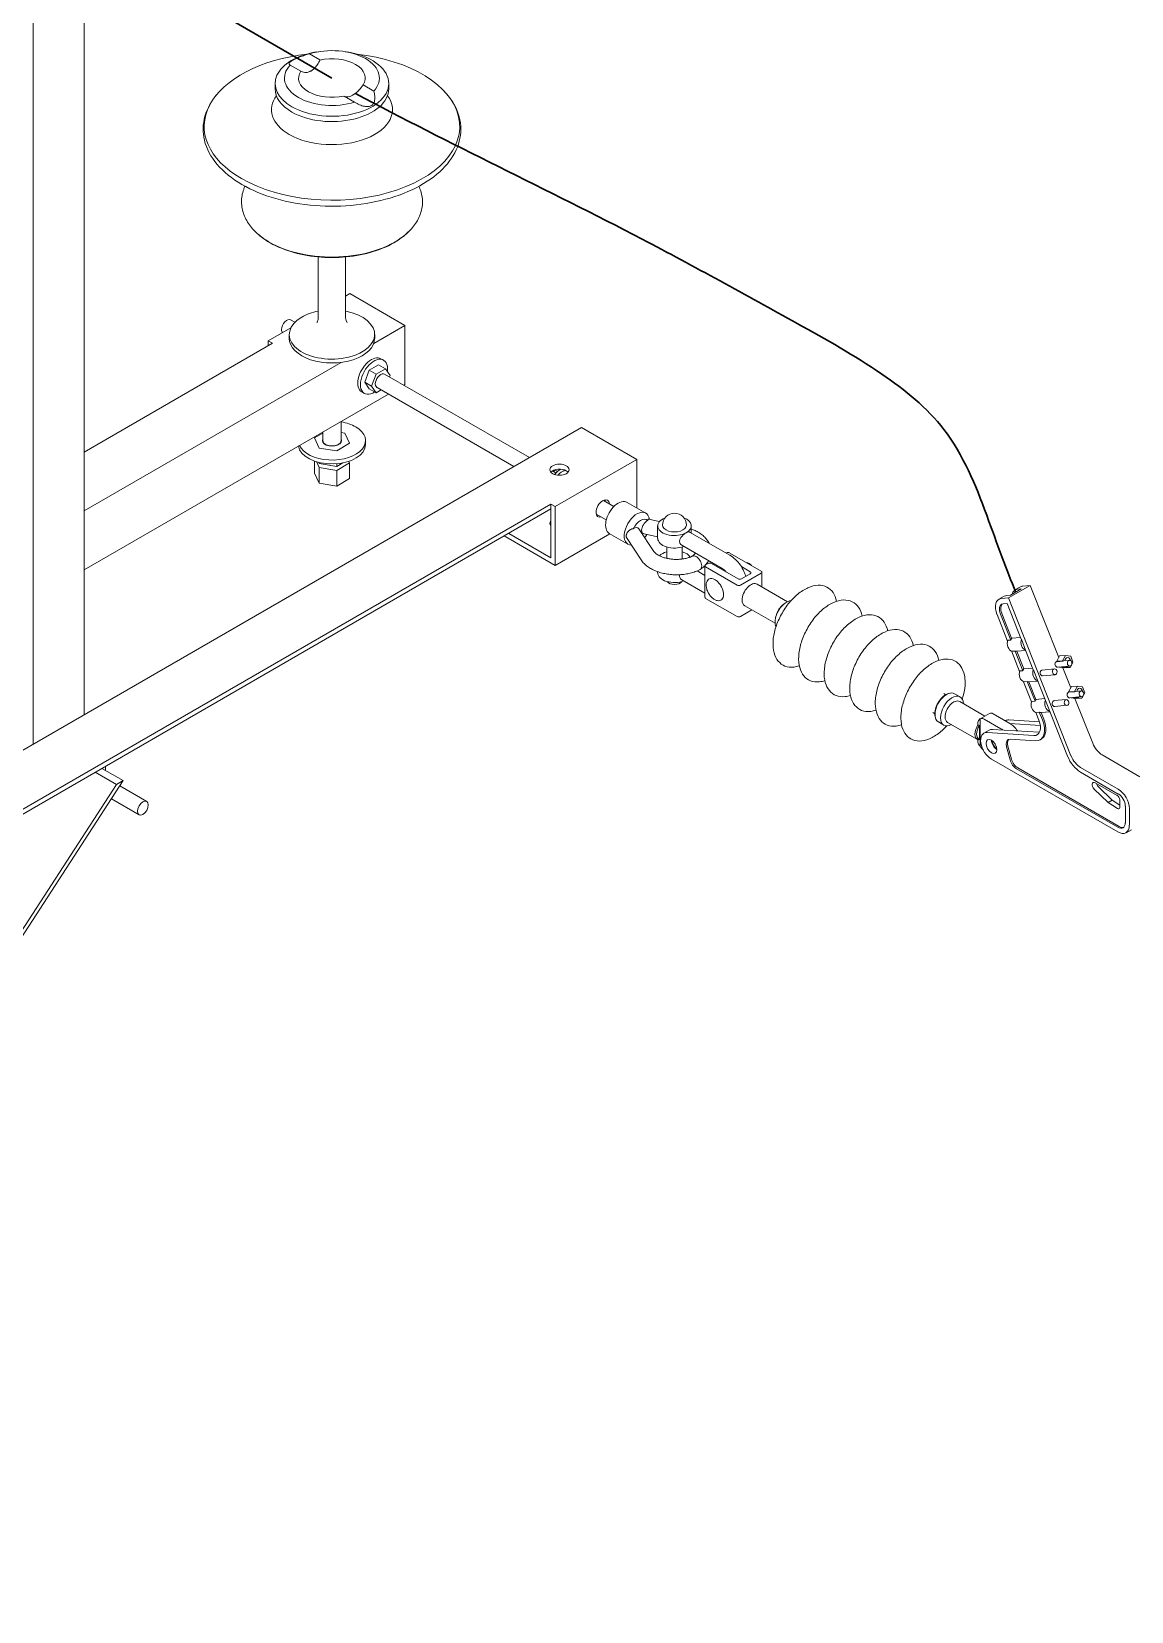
# Model space of a CAD drawing. Header units: millimetres. Extents: x 1804 to 3757, y 2643 to 7323.
# Drawn here: x 2181.14 to 2189.41, y 3184.52 to 3196.4 of the extents above; entities that cross this region are included whole.
import ezdxf

# ---------------------------------------------------------------- set-up
doc = ezdxf.new("R2010")
doc.units = ezdxf.units.MM
doc.layers.add('Conduct', color=1, linetype='Continuous', lineweight=30)

msp = doc.modelspace()

# ---------------------------------------------------------------- linework, layer by layer
at = {"linetype": 'Continuous', "lineweight": 0, "extrusion": (-1.11022e-16, 0.816497, 0.57735)}
for p, q in [((2181.533, 3191.26), (2181.533, 3197.158)), ((2181.15, 3191.039), (2181.15, 3196.936)), ((2183.307, 3196.184), (2183.227, 3196.23)), ((2183.299, 3196.246), (2183.28, 3196.243)), ((2183.496, 3196.246), (2183.515, 3196.243)), ((2183.083, 3196.146), (2183.163, 3196.101)), ((2182.971, 3195.967), (2182.971, 3196.007)), ((2183.711, 3195.95), (2183.632, 3195.996)), ((2183.824, 3195.967), (2183.824, 3196.007)), ((2183.488, 3195.913), (2183.567, 3195.867)), ((2183.294, 3194.703), (2183.294, 3194.245)), ((2183.5, 3194.703), (2183.5, 3194.245)), ((2183.531, 3194.427), (2183.5, 3194.409)), ((2183.531, 3194.427), (2183.946, 3194.187)), ((2183.088, 3194.171), (2182.918, 3194.073)), ((2183.086, 3194.23), (2183.118, 3194.212)), ((2183.946, 3194.187), (2183.711, 3194.051)), ((2183.946, 3194.187), (2183.946, 3193.744)), ((2182.95, 3194.054), (2181.533, 3193.236)), ((2182.95, 3194.054), (2182.918, 3194.073)), ((2182.918, 3194.073), (2182.918, 3194.036)), ((2183.076, 3194.12), (2183.076, 3194.091)), ((2183.719, 3194.12), (2183.719, 3194.091)), ((2183.765, 3193.938), (2183.786, 3193.927)), ((2183.466, 3193.91), (2181.533, 3192.794)), ((2183.678, 3193.851), (2183.643, 3193.761)), ((2183.748, 3193.892), (2183.678, 3193.851)), ((2183.729, 3193.822), (2183.678, 3193.851)), ((2183.694, 3193.732), (2183.729, 3193.822)), ((2183.729, 3193.822), (2183.799, 3193.862)), ((2183.799, 3193.862), (2183.748, 3193.892)), ((2183.793, 3193.822), (2184.882, 3193.194)), ((2183.799, 3193.862), (2183.834, 3193.812)), ((2183.834, 3193.812), (2183.83, 3193.801)), ((2183.621, 3193.688), (2183.641, 3193.676)), ((2183.694, 3193.732), (2183.643, 3193.761)), ((2183.643, 3193.761), (2183.678, 3193.711)), ((2183.729, 3193.682), (2183.678, 3193.711)), ((2183.729, 3193.682), (2183.694, 3193.732)), ((2183.767, 3193.704), (2183.729, 3193.682)), ((2183.736, 3193.722), (2184.766, 3193.127)), ((2183.946, 3193.744), (2183.937, 3193.739)), ((2183.821, 3193.672), (2181.533, 3192.351)), ((2183.466, 3193.467), (2183.466, 3193.322)), ((2185.274, 3193.42), (2171.102, 3185.238)), ((2183.329, 3193.379), (2183.265, 3193.343)), ((2183.265, 3193.343), (2183.3, 3193.266)), ((2183.329, 3193.388), (2183.329, 3193.322)), ((2183.494, 3193.378), (2183.466, 3193.383)), ((2183.529, 3193.302), (2183.494, 3193.378)), ((2183.65, 3193.293), (2183.65, 3193.322)), ((2185.689, 3193.18), (2185.274, 3193.42)), ((2183.3, 3193.266), (2183.433, 3193.246)), ((2183.433, 3193.246), (2183.529, 3193.302)), ((2183.265, 3193.168), (2183.265, 3193.077)), ((2183.28, 3193.164), (2183.3, 3193.119)), ((2183.3, 3193.149), (2183.295, 3193.159)), ((2183.3, 3193.158), (2183.3, 3193.149)), ((2183.433, 3193.128), (2183.3, 3193.149)), ((2183.3, 3193.119), (2183.3, 3193.001)), ((2183.3, 3193.119), (2183.433, 3193.098)), ((2183.479, 3193.155), (2183.433, 3193.128)), ((2183.433, 3193.098), (2183.529, 3193.154)), ((2183.433, 3193.148), (2183.433, 3193.128)), ((2183.433, 3193.098), (2183.433, 3192.98)), ((2183.529, 3193.154), (2183.524, 3193.166)), ((2183.529, 3193.154), (2183.529, 3193.036)), ((2185.055, 3193.094), (2185.082, 3193.078)), ((2185.689, 3193.18), (2185.076, 3192.827)), ((2185.689, 3193.18), (2185.689, 3192.816)), ((2183.3, 3193.001), (2183.265, 3193.077)), ((2183.433, 3192.98), (2183.3, 3193.001)), ((2183.529, 3193.036), (2183.433, 3192.98)), ((2185.044, 3192.845), (2171.485, 3185.017)), ((2185.044, 3192.808), (2185.044, 3192.845)), ((2185.044, 3192.845), (2185.076, 3192.827)), ((2185.438, 3192.873), (2185.518, 3192.826)), ((2185.617, 3192.858), (2185.758, 3192.777)), ((2185.044, 3192.808), (2171.485, 3184.979)), ((2185.044, 3192.44), (2185.044, 3192.808)), ((2185.076, 3192.827), (2185.076, 3192.384)), ((2185.384, 3192.77), (2185.46, 3192.726)), ((2185.859, 3192.714), (2185.779, 3192.731)), ((2185.076, 3192.384), (2184.693, 3192.605)), ((2184.726, 3192.624), (2185.044, 3192.44)), ((2185.487, 3192.622), (2185.076, 3192.384)), ((2185.482, 3192.624), (2185.623, 3192.543)), ((2185.706, 3192.658), (2185.819, 3192.489)), ((2185.846, 3192.598), (2185.744, 3192.621)), ((2185.846, 3192.587), (2185.846, 3192.681)), ((2186.086, 3192.635), (2186.39, 3192.46)), ((2186.099, 3192.628), (2186.099, 3192.681)), ((2185.616, 3192.585), (2185.722, 3192.425)), ((2185.915, 3192.522), (2185.915, 3192.437)), ((2186.029, 3192.535), (2186.332, 3192.36)), ((2186.031, 3192.522), (2186.031, 3192.432)), ((2186.202, 3192.144), (2186.202, 3192.38)), ((2186.207, 3192.387), (2186.226, 3192.398)), ((2186.445, 3192.235), (2186.207, 3192.372)), ((2186.252, 3192.398), (2186.451, 3192.283)), ((2186.362, 3192.476), (2186.363, 3192.477)), ((2186.389, 3192.477), (2186.626, 3192.34)), ((2186.543, 3192.336), (2186.476, 3192.375)), ((2185.846, 3192.328), (2185.846, 3192.337)), ((2186.202, 3192.176), (2186.029, 3192.276)), ((2186.202, 3192.309), (2186.144, 3192.343)), ((2186.339, 3192.348), (2186.339, 3192.356)), ((2186.626, 3192.325), (2186.47, 3192.235)), ((2186.477, 3192.283), (2186.543, 3192.321)), ((2186.631, 3192.223), (2186.631, 3192.333)), ((2186.445, 3191.999), (2186.207, 3192.136)), ((2186.824, 3192.111), (2186.595, 3192.243)), ((2188.412, 3192.129), (2188.453, 3192.153)), ((2188.485, 3192.139), (2188.43, 3192.135)), ((2188.5, 3192.161), (2188.471, 3192.158)), ((2188.485, 3192.139), (2188.648, 3192.234)), ((2188.955, 3190.953), (2188.485, 3192.139)), ((2188.581, 3192.208), (2188.5, 3192.161)), ((2188.534, 3192.2), (2188.575, 3192.223)), ((2188.552, 3192.205), (2188.581, 3192.208)), ((2188.648, 3192.234), (2188.593, 3192.229)), ((2188.863, 3191.691), (2188.648, 3192.234)), ((2186.556, 3192.049), (2186.47, 3191.999)), ((2186.73, 3191.949), (2186.501, 3192.081)), ((2186.78, 3192.079), (2186.789, 3192.088)), ((2188.399, 3192.015), (2188.478, 3191.813)), ((2188.502, 3191.823), (2188.425, 3192.017)), ((2188.435, 3192.023), (2188.509, 3191.836)), ((2188.445, 3192.095), (2188.474, 3192.098)), ((2188.474, 3192.098), (2188.58, 3191.829)), ((2186.736, 3192.003), (2186.733, 3191.991)), ((2188.481, 3191.821), (2188.502, 3191.823)), ((2188.509, 3191.836), (2188.575, 3191.842)), ((2188.58, 3191.829), (2188.582, 3191.83)), ((2188.582, 3191.83), (2188.614, 3191.747)), ((2188.507, 3191.741), (2188.569, 3191.586)), ((2188.535, 3191.74), (2188.513, 3191.738)), ((2188.594, 3191.592), (2188.535, 3191.74)), ((2188.614, 3191.744), (2188.548, 3191.739)), ((2188.548, 3191.739), (2188.601, 3191.606)), ((2188.613, 3191.747), (2188.671, 3191.599)), ((2188.614, 3191.747), (2188.613, 3191.747)), ((2188.87, 3191.703), (2188.848, 3191.663)), ((2188.848, 3191.663), (2188.892, 3191.667)), ((2188.848, 3191.663), (2188.849, 3191.66)), ((2188.849, 3191.66), (2188.893, 3191.664)), ((2188.87, 3191.703), (2188.914, 3191.707)), ((2188.892, 3191.667), (2188.914, 3191.707)), ((2188.893, 3191.664), (2188.892, 3191.667)), ((2188.943, 3191.67), (2188.899, 3191.666)), ((2188.914, 3191.707), (2188.953, 3191.702)), ((2188.953, 3191.702), (2188.97, 3191.657)), ((2188.97, 3191.657), (2188.961, 3191.639)), ((2188.57, 3191.59), (2188.594, 3191.592)), ((2188.601, 3191.606), (2188.666, 3191.612)), ((2188.671, 3191.599), (2188.672, 3191.599)), ((2188.672, 3191.599), (2188.693, 3191.545)), ((2188.693, 3191.545), (2188.929, 3190.95)), ((2188.738, 3191.597), (2188.831, 3191.605)), ((2188.742, 3191.554), (2188.835, 3191.562)), ((2188.947, 3191.627), (2188.854, 3191.619)), ((2188.865, 3191.62), (2188.866, 3191.618)), ((2188.866, 3191.618), (2188.91, 3191.622)), ((2188.866, 3191.618), (2188.905, 3191.613)), ((2188.954, 3191.463), (2188.894, 3191.614)), ((2188.905, 3191.613), (2188.949, 3191.617)), ((2188.91, 3191.622), (2188.909, 3191.624)), ((2188.949, 3191.617), (2188.91, 3191.622)), ((2188.958, 3191.633), (2188.949, 3191.617)), ((2188.014, 3191.412), (2187.998, 3191.421)), ((2188.035, 3191.421), (2188.041, 3191.423)), ((2188.121, 3191.396), (2188.08, 3191.419)), ((2188.599, 3191.509), (2188.659, 3191.358)), ((2188.626, 3191.51), (2188.602, 3191.508)), ((2188.685, 3191.362), (2188.626, 3191.51)), ((2188.705, 3191.514), (2188.639, 3191.508)), ((2188.639, 3191.508), (2188.692, 3191.376)), ((2188.959, 3191.473), (2188.937, 3191.433)), ((2188.937, 3191.433), (2188.982, 3191.437)), ((2188.937, 3191.433), (2188.938, 3191.43)), ((2188.938, 3191.43), (2188.983, 3191.434)), ((2188.959, 3191.473), (2189.003, 3191.477)), ((2188.982, 3191.437), (2189.003, 3191.477)), ((2188.983, 3191.434), (2188.982, 3191.437)), ((2189.033, 3191.44), (2188.988, 3191.436)), ((2189.003, 3191.477), (2189.042, 3191.472)), ((2189.042, 3191.472), (2189.06, 3191.426)), ((2189.06, 3191.426), (2189.05, 3191.408)), ((2188.308, 3191.251), (2188.118, 3191.361)), ((2188.659, 3191.36), (2188.685, 3191.362)), ((2188.692, 3191.376), (2188.758, 3191.382)), ((2188.829, 3191.367), (2188.92, 3191.375)), ((2188.833, 3191.324), (2188.924, 3191.332)), ((2189.036, 3191.397), (2188.946, 3191.388)), ((2188.954, 3191.389), (2188.955, 3191.387)), ((2188.955, 3191.387), (2188.999, 3191.391)), ((2188.955, 3191.387), (2188.994, 3191.382)), ((2189.119, 3191.048), (2188.985, 3191.384)), ((2188.994, 3191.382), (2189.038, 3191.386)), ((2188.999, 3191.391), (2188.998, 3191.393)), ((2189.038, 3191.386), (2188.999, 3191.391)), ((2189.047, 3191.403), (2189.038, 3191.386)), ((2187.931, 3191.268), (2187.915, 3191.277)), ((2187.933, 3191.246), (2187.935, 3191.24)), ((2187.999, 3191.183), (2187.958, 3191.207)), ((2188.251, 3191.074), (2188.027, 3191.204)), ((2188.255, 3191.185), (2188.255, 3191.202)), ((2188.267, 3191.18), (2188.267, 3191.076)), ((2188.271, 3191.027), (2188.271, 3191.229)), ((2188.273, 3191.231), (2188.342, 3191.271)), ((2188.427, 3191.155), (2188.301, 3191.228)), ((2188.37, 3191.268), (2188.496, 3191.195)), ((2188.461, 3191.216), (2188.463, 3191.217)), ((2188.718, 3191.207), (2188.488, 3191.222)), ((2188.496, 3191.195), (2188.724, 3191.181)), ((2188.717, 3191.28), (2188.691, 3191.278)), ((2188.691, 3191.278), (2188.714, 3191.22)), ((2188.74, 3191.223), (2188.717, 3191.28)), ((2188.796, 3191.284), (2188.731, 3191.278)), ((2188.731, 3191.278), (2188.75, 3191.229)), ((2188.255, 3191.055), (2188.255, 3191.072)), ((2188.3, 3191.122), (2188.341, 3191.146)), ((2188.676, 3191.105), (2188.325, 3191.128)), ((2188.717, 3191.129), (2188.365, 3191.151)), ((2188.498, 3191.078), (2188.688, 3191.065)), ((2188.723, 3191.073), (2188.733, 3191.079)), ((2188.497, 3190.922), (2188.471, 3191.019)), ((2188.481, 3191.025), (2188.507, 3190.928)), ((2189.474, 3190.795), (2189.19, 3190.959)), ((2181.777, 3190.737), (2181.617, 3190.829)), ((2181.667, 3190.858), (2181.827, 3190.766)), ((2181.693, 3190.843), (2181.693, 3190.873)), ((2188.357, 3190.928), (2189.307, 3190.38)), ((2189.307, 3190.415), (2188.545, 3190.855)), ((2188.555, 3190.861), (2189.318, 3190.421)), ((2189.311, 3190.701), (2189.027, 3190.865)), ((2189.027, 3190.83), (2189.311, 3190.665)), ((2181.777, 3190.737), (2172.418, 3176.328)), ((2181.827, 3190.766), (2172.439, 3176.312)), ((2181.827, 3190.766), (2181.777, 3190.737)), ((2181.801, 3190.726), (2182.004, 3190.609)), ((2189.234, 3190.602), (2189.128, 3190.704)), ((2189.137, 3190.749), (2189.302, 3190.653)), ((2189.159, 3190.722), (2189.264, 3190.62)), ((2181.738, 3190.629), (2181.946, 3190.509)), ((2189.234, 3190.602), (2189.264, 3190.62)), ((2189.304, 3190.557), (2189.234, 3190.602)), ((2189.264, 3190.62), (2189.323, 3190.582)), ((2189.323, 3190.622), (2189.323, 3190.561)), ((2189.364, 3190.574), (2189.364, 3190.447)), ((2189.394, 3190.43), (2189.394, 3190.557)), ((2189.369, 3190.373), (2189.41, 3190.397))]:
    msp.add_line(p, q, dxfattribs=at)
at = {"linetype": 'Continuous', "lineweight": 0}
msp.add_arc((2185.973, 3192.687), 0.0897, 0, 180, dxfattribs=at)
for centre, major_axis, ratio, start_param, end_param in [((2183.397, 3195.684), (-0.961, 0), 0.57735, 4.906998, 7.068583), ((2183.397, 3195.684), (-0.961, 0), 0.57735, 0.785398, 4.51778), ((2183.397, 3196.007), (0.427, 0), 0.57735, 1.85028, 3.926991), ((2183.397, 3196.007), (0.427, 0), 0.57735, 3.926991, 7.574498), ((2183.397, 3196.048), (0.357, 0), 0.57735, 5.787378, 8.349789), ((2183.397, 3196.048), (-0.251, 0), 0.57735, 2.773617, 5.080364), ((2183.397, 3196.048), (0.357, 0), 0.57735, 2.645785, 5.208196), ((2183.397, 3196.048), (-0.251, 0), 0.57735, 5.91521, 8.221957), ((2183.397, 3195.967), (0.427, 0), 0.57735, 3.141593, 3.926991), ((2183.397, 3195.967), (0.427, 0), 0.57735, 3.926991, 6.283185), ((2183.397, 3195.81), (0.455, 0), 0.57735, 2.729355, 3.926991), ((2183.397, 3195.81), (0.455, 0), 0.57735, 3.926991, 6.695423), ((2183.397, 3195.087), (0.667, 0), 0.57735, 3.772563, 3.926991), ((2183.397, 3195.087), (0.667, 0), 0.57735, 3.926991, 5.652215), ((2183.397, 3194.12), (-0.321, 0), 0.57735, 5.497787, 10.668421), ((2183.397, 3194.12), (-0.321, 0), 0.57735, 5.039542, 5.497787), ((2183.058, 3194.18), (-0.0289, -0.05), 0.57735, 3.141593, 5.497787), ((2183.058, 3194.18), (-0.0289, -0.05), 0.57735, 5.497787, 6.106578), ((2183.397, 3194.091), (-0.321, 0), 0.57735, 0, 3.141593), ((2183.693, 3193.813), (0.072, 0.125), 0.57735, 0, 3.141593), ((2183.713, 3193.802), (0.072, 0.125), 0.57735, 5.497787, 10.271767), ((2183.764, 3193.772), (0.0289, 0.05), 0.57735, 0, 3.141593), ((2183.713, 3193.802), (0.072, 0.125), 0.57735, 5.340099, 5.497787), ((2183.397, 3193.322), (0.253, 0), 0.57735, 0.785398, 1.295919), ((2183.397, 3193.322), (0.253, 0), 0.57735, 3.392227, 7.068583), ((2183.397, 3193.322), (0.0722, 0), 0.57735, 2.824032, 6.600746), ((2183.397, 3193.322), (0.0686, 0), 0.57735, 3.141593, 6.283185), ((2183.397, 3193.293), (0.253, 0), 0.57735, 3.216118, 6.283185), ((2183.397, 3193.175), (0.0686, 0), 0.57735, 4.397019, 4.50416), ((2185.108, 3193.066), (0.0722, 0), 0.57735, 0.785398, 2.679885), ((2185.051, 3193.033), (0.0361, 0.0625), 0.57735, 6.075887, 7.007617), ((2185.017, 3193.049), (0.0325, 0.0563), 0.57735, 5.807303, 5.935596), ((2185.019, 3193.052), (0.0361, 0.0625), 0.57735, 5.569273, 5.821478), ((2185.119, 3192.99), (0.072, 0.125), 0.57735, 0.797028, 1.267669), ((2185.139, 3192.978), (0.072, 0.125), 0.57735, 0.700633, 1.205771), ((2185.108, 3193.066), (0.0722, 0), 0.57735, 0.461707, 0.785398), ((2185.434, 3192.812), (0.0361, 0.0625), 0.57735, 5.569273, 8.63938), ((2185.55, 3192.741), (0.067, 0.117), 0.57735, 0, 3.141593), ((2185.402, 3192.83), (0.0361, 0.0625), 0.57735, 5.569273, 5.821478), ((2185.434, 3192.812), (0.0361, 0.0625), 0.57735, 2.356194, 3.707329), ((2185.402, 3192.83), (0.0361, 0.0625), 0.57735, 3.6033, 3.707329), ((2185.69, 3192.66), (-0.067, -0.117), 0.57735, 2.496955, 6.607668), ((2185.718, 3192.644), (0.0476, 0.0824), 0.57735, 6.149945, 7.987221), ((2185.973, 3192.681), (0.126, 0), 0.57735, 2.170553, 5.497787), ((2185.973, 3192.681), (0.126, 0), 0.57735, 5.497787, 7.254225), ((2185.108, 3192.698), (-0.0722, 0), 0.57735, 5.79649, 6.76988), ((2185.108, 3192.661), (0.0722, 0), 0.57735, 2.654898, 2.679885), ((2185.666, 3192.614), (0.0343, 0.0501), 0.572704, 6.056721, 7.186384), ((2185.718, 3192.644), (0.0476, 0.0824), 0.57735, 4.406995, 4.706558), ((2185.973, 3192.687), (-0.0897, 0), 0.57735, 0, 3.141593), ((2185.973, 3192.587), (0.126, 0), 0.57735, 3.141593, 5.307282), ((2185.973, 3192.422), (0.126, 0), 0.57735, 2.045576, 2.659462), ((2185.973, 3192.422), (0.126, 0), 0.57735, 0.341136, 1.096016), ((2185.771, 3192.457), (0.0481, 0.0321), 0.761855, 3.140599, 3.142406), ((2185.973, 3192.422), (0.0614, 0), 0.57735, 0.285465, 0.344701), ((2186.22, 3192.38), (-0.0181, 0), 0.57735, 5.497787, 7.068583), ((2186.239, 3192.391), (0.0181, 0), 0.57735, 0.785398, 2.356194), ((2186.376, 3192.47), (0.0181, 0), 0.57735, 0.785398, 2.356194), ((2186.535, 3192.351), (0.0289, -0.05), 0.57735, 1.88677, 2.825619), ((2185.973, 3192.328), (0.126, 0), 0.57735, 3.141593, 5.307282), ((2185.973, 3192.274), (-0.0578, 0), 0.57735, 0.40505, 2.736543), ((2186.464, 3192.29), (0.0181, 0), 0.57735, 3.926991, 5.497787), ((2186.548, 3192.162), (0.047, 0.0813), 0.57735, 0, 2.356194), ((2186.53, 3192.329), (0.0181, 0), 0.57735, 5.497787, 7.068583), ((2186.613, 3192.333), (0.0181, 0), 0.57735, 5.497787, 7.068583), ((2186.22, 3192.144), (-0.0181, 0), 0.57735, 0, 0.785398), ((2186.457, 3192.242), (-0.0181, 0), 0.57735, 0.785398, 2.356194), ((2188.473, 3192.023), (-0.061, 0.106), 0.57735, 6.021386, 7.604792), ((2188.514, 3192.046), (-0.061, 0.106), 0.57735, 6.021386, 6.283185), ((2188.596, 3192.093), (-0.061, 0.106), 0.57735, 6.021386, 6.806192), ((2188.637, 3192.117), (-0.061, 0.106), 0.57735, 6.021386, 6.283185), ((2186.548, 3192.162), (0.047, 0.0813), 0.57735, 2.356194, 3.141593), ((2186.814, 3192.009), (-0.06, -0.103), 0.57735, 3.501477, 5.497787), ((2186.8, 3192.017), (0.047, 0.0813), 0.57735, 1.081413, 2.06018), ((2188.473, 3192.023), (-0.0397, 0.0688), 0.57735, 6.021386, 7.604792), ((2188.483, 3192.029), (-0.0397, 0.0688), 0.57735, 0.128922, 1.321607), ((2186.457, 3192.007), (-0.0181, 0), 0.57735, 0.785398, 2.356194), ((2186.814, 3192.009), (-0.06, -0.103), 0.57735, 5.497787, 5.923301), ((2188.522, 3191.794), (0.0051, -0.0576), 0.788675, 4.167604, 5.958933), ((2188.544, 3191.796), (0.0063, -0.0574), 0.791228, 3.861462, 4.152196), ((2188.624, 3191.803), (0.0051, -0.0576), 0.788675, 4.167604, 5.958933), ((2188.544, 3191.796), (0.0063, -0.0574), 0.791228, 5.943526, 6.234261), ((2188.852, 3191.64), (0.0023, -0.0215), 0.791228, 3.477065, 6.267778), ((2188.852, 3191.64), (0.0023, -0.0215), 0.791228, 3.212081, 3.477065), ((2188.901, 3191.645), (0.0019, -0.0216), 0.788675, 3.141593, 3.492472), ((2188.931, 3191.662), (0.0026, -0.0288), 0.788675, 1.673851, 4.460249), ((2188.612, 3191.564), (0.0051, -0.0576), 0.788675, 4.167604, 5.958933), ((2188.635, 3191.566), (0.0063, -0.0574), 0.791228, 3.861462, 4.152196), ((2188.713, 3191.573), (0.0051, -0.0576), 0.788675, 4.167604, 5.965092), ((2188.74, 3191.575), (0.0023, -0.0215), 0.791228, 3.477065, 6.267778), ((2188.74, 3191.575), (0.0023, -0.0215), 0.791228, 3.126185, 3.477065), ((2188.014, 3191.316), (-0.059, -0.102), 0.57735, 3.672883, 5.497787), ((2188.019, 3191.313), (-0.061, -0.106), 0.57735, 3.141593, 5.497787), ((2188.06, 3191.289), (-0.061, -0.106), 0.57735, 2.403703, 5.497787), ((2188.635, 3191.566), (0.0063, -0.0574), 0.791228, 5.943526, 6.234261), ((2188.943, 3191.41), (0.0023, -0.0215), 0.791228, 3.477065, 6.267778), ((2188.943, 3191.41), (0.0023, -0.0215), 0.791228, 3.322042, 3.477065), ((2188.99, 3191.414), (0.0019, -0.0216), 0.788675, 3.141593, 3.492472), ((2189.021, 3191.431), (0.0026, -0.0288), 0.788675, 1.673851, 4.460249), ((2188.072, 3191.282), (-0.0453, -0.0785), 0.57735, 3.141593, 5.497787), ((2188.701, 3191.334), (0.0051, -0.0576), 0.788675, 4.167604, 5.958933), ((2188.727, 3191.336), (0.0063, -0.0574), 0.791228, 3.861462, 4.152196), ((2188.803, 3191.343), (0.0051, -0.0576), 0.788675, 4.129169, 6.015768), ((2188.831, 3191.345), (0.0023, -0.0215), 0.791228, 3.477065, 6.267778), ((2188.831, 3191.345), (0.0023, -0.0215), 0.791228, 3.126185, 3.477065), ((2188.014, 3191.316), (-0.059, -0.102), 0.57735, 5.497787, 5.751895), ((2188.019, 3191.313), (-0.061, -0.106), 0.57735, 5.497787, 6.283185), ((2188.06, 3191.289), (-0.061, -0.106), 0.57735, 5.497787, 7.021075), ((2188.072, 3191.282), (-0.0453, -0.0785), 0.57735, 5.497787, 6.283185), ((2188.297, 3191.153), (-0.0453, -0.0785), 0.57735, 4.635513, 6.360061), ((2188.303, 3191.149), (-0.0408, -0.0707), 0.57735, 4.60325, 6.392324), ((2188.327, 3191.199), (-0.0719, 0.005), 0.618452, 5.654349, 6.326257), ((2188.301, 3191.184), (-0.0273, 0.0474), 0.57735, 5.497787, 6.396676), ((2188.37, 3191.224), (-0.0273, 0.0474), 0.57735, 5.497787, 6.283185), ((2188.521, 3191.117), (0.058, -0.1), 0.57735, 2.770927, 3.141593), ((2188.496, 3191.096), (0.061, -0.106), 0.57735, 1.651964, 2.356194), ((2188.642, 3191.212), (0.059, -0.102), 0.57735, 5.915638, 7.604792), ((2188.642, 3191.212), (0.081, -0.139), 0.57735, 5.915638, 7.604792), ((2188.727, 3191.336), (0.0063, -0.0574), 0.791228, 5.943526, 6.234261), ((2188.652, 3191.218), (0.081, -0.139), 0.57735, 0, 1.321607), ((2188.357, 3191.022), (0.058, -0.1), 0.57735, 2.770927, 5.497787), ((2188.398, 3191.046), (0.058, -0.1), 0.57735, 2.770927, 3.141593), ((2188.398, 3191.046), (0.0289, -0.05), 0.57735, 3.926991, 5.497787), ((2188.405, 3191.05), (-0.0325, 0.0563), 0.57735, 0.943153, 2.198439), ((2188.427, 3191.056), (-0.061, 0.106), 0.57735, 5.342842, 5.497787), ((2188.519, 3191.012), (-0.0361, 0.0625), 0.57735, 5.915638, 7.41839), ((2188.529, 3191.018), (-0.0361, 0.0625), 0.57735, 0.141897, 1.135205), ((2188.683, 3191.236), (0.059, -0.102), 0.57735, 5.915638, 5.928639), ((2188.327, 3191.052), (-0.0719, 0.005), 0.618452, 0.043072, 0.714979), ((2188.301, 3191.037), (0.0273, -0.0474), 0.57735, 4.598899, 5.374356), ((2189.027, 3190.961), (0.081, -0.139), 0.57735, 4.4632, 5.497787), ((2189.027, 3190.961), (-0.059, 0.102), 0.57735, 1.321607, 2.356194), ((2189.19, 3191.055), (-0.059, 0.102), 0.57735, 1.321607, 2.356194), ((2188.545, 3190.914), (-0.0361, 0.0625), 0.57735, 1.135205, 2.356194), ((2188.555, 3190.92), (0.0361, -0.0625), 0.57735, 4.276797, 5.497787), ((2189.137, 3190.723), (-0.0156, 0.0269), 0.57735, 5.497787, 8.249881), ((2189.167, 3190.741), (-0.0156, 0.0269), 0.57735, 1.189417, 1.966695), ((2189.306, 3190.632), (0.0119, -0.0206), 0.57735, 0.785398, 2.618099), ((2189.311, 3190.605), (-0.059, 0.102), 0.57735, 3.926991, 5.497787), ((2189.311, 3190.605), (0.0372, -0.0644), 0.57735, 0.785398, 2.356194), ((2189.305, 3190.578), (0.0133, -0.0231), 0.57735, 5.433743, 6.781951), ((2189.307, 3190.48), (0.0397, -0.0688), 0.57735, 5.497787, 7.068583), ((2189.307, 3190.48), (0.061, -0.106), 0.57735, 5.497787, 7.068583), ((2189.318, 3190.486), (0.0397, -0.0688), 0.57735, 5.497787, 6.154264)]:
    msp.add_ellipse(centre, major_axis=major_axis, ratio=ratio, start_param=start_param, end_param=end_param, dxfattribs=at)
for centre, major_axis, ratio in [((2185.108, 3193.103), (-0.0722, 0), 0.57735), ((2188.945, 3191.649), (0.0019, -0.0216), 0.788675), ((2188.833, 3191.584), (-0.0019, 0.0216), 0.788675), ((2189.034, 3191.418), (0.0019, -0.0216), 0.788675), ((2188.922, 3191.353), (-0.0019, 0.0216), 0.788675), ((2188.357, 3191.022), (0.0289, -0.05), 0.57735), ((2181.975, 3190.559), (0.0289, 0.05), 0.57735)]:
    msp.add_ellipse(centre, major_axis=major_axis, ratio=ratio, dxfattribs=at)
for points, knots in [([(2183.227, 3196.23), (2183.221, 3196.228), (2183.215, 3196.226), (2183.196, 3196.221), (2183.185, 3196.217), (2183.167, 3196.211), (2183.16, 3196.209), (2183.148, 3196.204), (2183.141, 3196.201), (2183.128, 3196.196), (2183.122, 3196.193), (2183.114, 3196.189), (2183.111, 3196.188), (2183.106, 3196.185), (2183.104, 3196.184), (2183.099, 3196.181), (2183.097, 3196.18), (2183.093, 3196.177), (2183.091, 3196.176), (2183.086, 3196.172), (2183.083, 3196.17), (2183.079, 3196.165), (2183.077, 3196.163), (2183.075, 3196.159), (2183.075, 3196.158), (2183.075, 3196.154), (2183.076, 3196.151), (2183.08, 3196.148), (2183.081, 3196.147), (2183.083, 3196.146)], [55.002389, 55.002389, 55.002389, 55.002389, 57.889221, 57.889221, 63.217347, 63.217347, 65.926196, 65.926196, 68.635045, 68.635045, 71.343894, 71.343894, 72.698319, 72.698319, 74.052743, 74.052743, 75.407167, 75.407167, 76.761592, 76.761592, 79.470441, 79.470441, 82.17929, 82.17929, 84.888139, 84.888139, 90.216265, 90.216265, 93.103097, 93.103097, 93.103097, 93.103097]), ([(2183.163, 3196.101), (2183.171, 3196.095), (2183.181, 3196.091), (2183.2, 3196.089), (2183.208, 3196.09), (2183.221, 3196.093), (2183.225, 3196.095), (2183.231, 3196.097), (2183.232, 3196.098), (2183.235, 3196.099), (2183.236, 3196.099), (2183.237, 3196.1), (2183.238, 3196.101), (2183.239, 3196.101), (2183.24, 3196.102), (2183.24, 3196.102), (2183.241, 3196.102), (2183.242, 3196.103), (2183.242, 3196.103), (2183.244, 3196.104), (2183.245, 3196.105), (2183.253, 3196.11), (2183.259, 3196.115), (2183.272, 3196.128), (2183.278, 3196.135), (2183.291, 3196.153), (2183.298, 3196.164), (2183.304, 3196.178), (2183.306, 3196.181), (2183.307, 3196.184)], [-31.952209, -31.952209, -31.952209, -31.952209, -25.470964, -25.470964, -20.523058, -20.523058, -18.182578, -18.182578, -17.220359, -17.220359, -16.688649, -16.688649, -16.283281, -16.283281, -16.028255, -16.028255, -15.792942, -15.792942, -15.490668, -15.490668, -14.849156, -14.849156, -10.797379, -10.797379, -6.700985, -6.700985, -1.231185, -1.231185, 0, 0, 0, 0]), ([(2184.234, 3195.956), (2184.287, 3195.902), (2184.326, 3195.842), (2184.367, 3195.719), (2184.371, 3195.656), (2184.348, 3195.536), (2184.321, 3195.478), (2184.239, 3195.368), (2184.182, 3195.316), (2184.043, 3195.226), (2183.96, 3195.187), (2183.779, 3195.127), (2183.68, 3195.106), (2183.477, 3195.083), (2183.372, 3195.081), (2183.168, 3195.097), (2183.068, 3195.115), (2182.881, 3195.168), (2182.795, 3195.204), (2182.645, 3195.291), (2182.582, 3195.342), (2182.486, 3195.455), (2182.453, 3195.516), (2182.424, 3195.64), (2182.425, 3195.702), (2182.459, 3195.821), (2182.491, 3195.878), (2182.544, 3195.939), (2182.552, 3195.948), (2182.56, 3195.956)], [0.271971, 0.271971, 0.271971, 0.271971, 0.594873, 0.594873, 0.895931, 0.895931, 1.192018, 1.192018, 1.509336, 1.509336, 1.836925, 1.836925, 2.164287, 2.164287, 2.490465, 2.490465, 2.816535, 2.816535, 3.143639, 3.143639, 3.471549, 3.471549, 3.791724, 3.791724, 4.089143, 4.089143, 4.388234, 4.388234, 4.440418, 4.440418, 4.440418, 4.440418]), ([(2183.632, 3195.996), (2183.623, 3195.983), (2183.613, 3195.971), (2183.595, 3195.951), (2183.586, 3195.944), (2183.574, 3195.934), (2183.57, 3195.931), (2183.564, 3195.927), (2183.562, 3195.926), (2183.56, 3195.924), (2183.559, 3195.923), (2183.557, 3195.923), (2183.556, 3195.922), (2183.555, 3195.921), (2183.555, 3195.921), (2183.554, 3195.921), (2183.554, 3195.92), (2183.553, 3195.92), (2183.552, 3195.92), (2183.551, 3195.919), (2183.549, 3195.918), (2183.542, 3195.914), (2183.535, 3195.911), (2183.522, 3195.908), (2183.516, 3195.906), (2183.504, 3195.906), (2183.499, 3195.907), (2183.494, 3195.909)], [-31.952209, -31.952209, -31.952209, -31.952209, -25.470964, -25.470964, -20.523058, -20.523058, -18.182578, -18.182578, -17.220359, -17.220359, -16.688649, -16.688649, -16.283281, -16.283281, -16.028255, -16.028255, -15.792942, -15.792942, -15.490668, -15.490668, -14.849156, -14.849156, -10.797379, -10.797379, -6.700985, -6.700985, -1.982393, -1.982393, -1.982393, -1.982393]), ([(2183.567, 3195.867), (2183.573, 3195.863), (2183.58, 3195.859), (2183.598, 3195.85), (2183.61, 3195.844), (2183.628, 3195.838), (2183.634, 3195.837), (2183.647, 3195.834), (2183.653, 3195.833), (2183.666, 3195.833), (2183.672, 3195.833), (2183.681, 3195.835), (2183.683, 3195.836), (2183.688, 3195.838), (2183.691, 3195.839), (2183.696, 3195.842), (2183.698, 3195.843), (2183.702, 3195.847), (2183.704, 3195.849), (2183.709, 3195.855), (2183.712, 3195.859), (2183.716, 3195.869), (2183.717, 3195.875), (2183.719, 3195.886), (2183.72, 3195.892), (2183.72, 3195.908), (2183.719, 3195.919), (2183.715, 3195.937), (2183.713, 3195.944), (2183.711, 3195.95)], [85.071623, 85.071623, 85.071623, 85.071623, 87.958455, 87.958455, 93.286581, 93.286581, 95.99543, 95.99543, 98.704279, 98.704279, 101.413128, 101.413128, 102.767553, 102.767553, 104.121977, 104.121977, 105.476401, 105.476401, 106.830826, 106.830826, 109.539675, 109.539675, 112.248524, 112.248524, 114.957373, 114.957373, 120.285499, 120.285499, 123.172331, 123.172331, 123.172331, 123.172331]), ([(2182.859, 3194.86), (2182.83, 3194.882), (2182.805, 3194.907), (2182.763, 3194.961), (2182.746, 3194.991), (2182.723, 3195.052), (2182.717, 3195.084), (2182.716, 3195.148), (2182.722, 3195.18), (2182.736, 3195.219), (2182.739, 3195.227), (2182.743, 3195.235)], [3.2960201, 3.2960201, 3.2960201, 3.2960201, 3.5052287, 3.5052287, 3.7144373, 3.7144373, 3.9236459, 3.9236459, 4.1328545, 4.1328545, 4.1871116, 4.1871116, 4.1871116, 4.1871116]), ([(2184.051, 3195.235), (2184.055, 3195.227), (2184.058, 3195.219), (2184.072, 3195.18), (2184.078, 3195.148), (2184.078, 3195.084), (2184.071, 3195.052), (2184.049, 3194.991), (2184.032, 3194.961), (2183.99, 3194.907), (2183.964, 3194.882), (2183.936, 3194.86)], [0.5252774, 0.5252774, 0.5252774, 0.5252774, 0.5795345, 0.5795345, 0.7887431, 0.7887431, 0.9979517, 0.9979517, 1.2071603, 1.2071603, 1.4163689, 1.4163689, 1.4163689, 1.4163689]), ([(2183.971, 3194.891), (2183.945, 3194.865), (2183.915, 3194.842), (2183.831, 3194.789), (2183.772, 3194.763), (2183.644, 3194.724), (2183.575, 3194.71), (2183.433, 3194.697), (2183.361, 3194.697), (2183.219, 3194.71), (2183.15, 3194.724), (2183.023, 3194.763), (2182.964, 3194.789), (2182.879, 3194.841), (2182.849, 3194.865), (2182.823, 3194.891)], [1.314602, 1.314602, 1.314602, 1.314602, 1.535451, 1.535451, 1.86451, 1.86451, 2.193016, 2.193016, 2.520216, 2.520216, 2.847417, 2.847417, 3.175921, 3.175921, 3.397787, 3.397787, 3.397787, 3.397787]), ([(2183.283, 3194.211), (2183.283, 3194.211), (2183.283, 3194.211), (2183.284, 3194.211), (2183.285, 3194.213), (2183.29, 3194.221), (2183.293, 3194.229), (2183.294, 3194.241), (2183.294, 3194.243), (2183.294, 3194.245)], [8.1308533, 8.1308533, 8.1308533, 8.1308533, 8.1488203, 8.1488203, 8.3391828, 8.3391828, 8.5816382, 8.5816382, 8.6393798, 8.6393798, 8.6393798, 8.6393798]), ([(2183.5, 3194.245), (2183.5, 3194.23), (2183.506, 3194.217), (2183.51, 3194.212), (2183.511, 3194.211), (2183.511, 3194.211)], [5.4977871, 5.4977871, 5.4977871, 5.4977871, 5.8767018, 5.8767018, 6.0063137, 6.0063137, 6.0063137, 6.0063137]), ([(2185.779, 3192.731), (2185.777, 3192.732), (2185.776, 3192.731), (2185.774, 3192.727), (2185.773, 3192.725), (2185.772, 3192.722)], [25.684873, 25.684873, 25.684873, 25.684873, 27.946211, 27.946211, 29.776496, 29.776496, 29.776496, 29.776496]), ([(2185.616, 3192.585), (2185.616, 3192.586), (2185.615, 3192.586), (2185.614, 3192.589), (2185.613, 3192.591), (2185.611, 3192.595), (2185.611, 3192.597), (2185.61, 3192.601), (2185.61, 3192.603), (2185.61, 3192.607), (2185.61, 3192.609), (2185.611, 3192.614), (2185.611, 3192.616), (2185.613, 3192.62), (2185.614, 3192.622), (2185.616, 3192.627), (2185.617, 3192.629), (2185.619, 3192.633), (2185.62, 3192.635), (2185.623, 3192.639), (2185.625, 3192.64), (2185.629, 3192.644), (2185.631, 3192.646), (2185.635, 3192.649), (2185.637, 3192.65), (2185.641, 3192.653), (2185.643, 3192.654), (2185.648, 3192.656), (2185.651, 3192.657), (2185.656, 3192.659), (2185.658, 3192.659), (2185.662, 3192.66), (2185.664, 3192.66), (2185.665, 3192.66)], [18.24429, 18.24429, 18.24429, 18.24429, 18.733015, 18.733015, 19.750724, 19.750724, 20.768432, 20.768432, 21.786141, 21.786141, 22.80385, 22.80385, 23.821558, 23.821558, 24.839267, 24.839267, 25.856976, 25.856976, 26.875406, 26.875406, 27.893836, 27.893836, 28.912266, 28.912266, 29.930696, 29.930696, 30.952503, 30.952503, 31.97431, 31.97431, 32.996116, 32.996116, 33.524273, 33.524273, 33.524273, 33.524273]), ([(2185.772, 3192.722), (2185.771, 3192.722), (2185.77, 3192.721), (2185.764, 3192.717), (2185.758, 3192.713), (2185.748, 3192.702), (2185.743, 3192.696), (2185.735, 3192.683), (2185.732, 3192.676), (2185.728, 3192.663), (2185.726, 3192.657), (2185.726, 3192.65), (2185.726, 3192.649), (2185.726, 3192.648)], [-29.763874, -29.763874, -29.763874, -29.763874, -29.286521, -29.286521, -25.991802, -25.991802, -22.706835, -22.706835, -19.702312, -19.702312, -16.833277, -16.833277, -16.291788, -16.291788, -16.291788, -16.291788]), ([(2185.726, 3192.648), (2185.726, 3192.644), (2185.727, 3192.639), (2185.73, 3192.631), (2185.732, 3192.627), (2185.738, 3192.623), (2185.741, 3192.622), (2185.744, 3192.621)], [-16.291788, -16.291788, -16.291788, -16.291788, -13.883767, -13.883767, -10.778375, -10.778375, -8.68984, -8.68984, -8.68984, -8.68984]), ([(2186.062, 3192.63), (2186.06, 3192.628), (2186.057, 3192.627), (2186.051, 3192.623), (2186.048, 3192.62), (2186.042, 3192.615), (2186.039, 3192.613), (2186.034, 3192.608), (2186.031, 3192.605), (2186.026, 3192.599), (2186.024, 3192.596), (2186.02, 3192.59), (2186.018, 3192.587), (2186.015, 3192.581), (2186.013, 3192.577), (2186.012, 3192.571), (2186.011, 3192.568), (2186.011, 3192.565), (2186.011, 3192.562), (2186.012, 3192.559), (2186.013, 3192.553), (2186.015, 3192.55), (2186.018, 3192.545), (2186.02, 3192.543), (2186.024, 3192.538), (2186.026, 3192.537), (2186.029, 3192.535)], [36.765128, 36.765128, 36.765128, 36.765128, 38.295614, 38.295614, 39.826099, 39.826099, 41.356585, 41.356585, 42.887071, 42.887071, 44.420346, 44.420346, 45.953621, 45.953621, 47.486896, 47.486896, 49.020171, 49.020171, 49.020171, 50.553446, 50.553446, 52.086721, 52.086721, 53.619996, 53.619996, 55.153271, 55.153271, 55.153271, 55.153271]), ([(2186.086, 3192.635), (2186.085, 3192.636), (2186.084, 3192.637), (2186.08, 3192.637), (2186.079, 3192.637), (2186.075, 3192.636), (2186.072, 3192.635), (2186.067, 3192.633), (2186.065, 3192.631), (2186.062, 3192.63)], [30.643186, 30.643186, 30.643186, 30.643186, 32.173671, 32.173671, 33.704157, 33.704157, 35.234643, 35.234643, 36.765128, 36.765128, 36.765128, 36.765128]), ([(2186.099, 3192.657), (2186.109, 3192.654), (2186.119, 3192.65), (2186.139, 3192.641), (2186.15, 3192.635), (2186.17, 3192.622), (2186.18, 3192.615), (2186.197, 3192.6), (2186.205, 3192.592), (2186.219, 3192.575), (2186.226, 3192.566), (2186.232, 3192.555), (2186.233, 3192.552), (2186.234, 3192.55)], [6.760689, 6.760689, 6.760689, 6.760689, 11.442019, 11.442019, 17.205241, 17.205241, 22.989595, 22.989595, 28.740514, 28.740514, 34.364048, 34.364048, 35.709759, 35.709759, 35.709759, 35.709759]), ([(2185.819, 3192.489), (2185.821, 3192.486), (2185.824, 3192.482), (2185.832, 3192.474), (2185.837, 3192.47), (2185.848, 3192.463), (2185.854, 3192.459), (2185.868, 3192.452), (2185.876, 3192.449), (2185.892, 3192.443), (2185.901, 3192.44), (2185.92, 3192.436), (2185.93, 3192.434), (2185.951, 3192.431), (2185.961, 3192.43), (2185.982, 3192.429), (2185.993, 3192.429), (2186.014, 3192.43), (2186.025, 3192.431), (2186.046, 3192.434), (2186.056, 3192.436), (2186.075, 3192.441), (2186.084, 3192.443), (2186.098, 3192.449), (2186.104, 3192.451), (2186.109, 3192.453)], [0, 0, 0, 0, 4.462633, 4.462633, 8.761179, 8.761179, 12.965816, 12.965816, 17.202811, 17.202811, 21.503103, 21.503103, 25.865018, 25.865018, 30.274643, 30.274643, 34.713751, 34.713751, 39.162809, 39.162809, 43.601871, 43.601871, 48.010876, 48.010876, 51.019259, 51.019259, 51.019259, 51.019259]), ([(2186.165, 3192.352), (2186.153, 3192.346), (2186.142, 3192.341), (2186.117, 3192.333), (2186.105, 3192.329), (2186.079, 3192.323), (2186.066, 3192.32), (2186.039, 3192.316), (2186.025, 3192.315), (2185.998, 3192.313), (2185.984, 3192.313), (2185.957, 3192.314), (2185.943, 3192.315), (2185.916, 3192.319), (2185.903, 3192.321), (2185.877, 3192.327), (2185.865, 3192.33), (2185.84, 3192.339), (2185.829, 3192.343), (2185.806, 3192.354), (2185.795, 3192.36), (2185.775, 3192.372), (2185.765, 3192.379), (2185.748, 3192.394), (2185.74, 3192.402), (2185.729, 3192.415), (2185.726, 3192.42), (2185.723, 3192.425)], [0, 0, 0, 0, 5.793963, 5.793963, 11.56455, 11.56455, 17.298461, 17.298461, 22.996473, 22.996473, 28.670129, 28.670129, 34.334462, 34.334462, 40.005202, 40.005202, 45.697436, 45.697436, 51.42345, 51.42345, 57.187096, 57.187096, 62.971465, 62.971465, 68.721432, 68.721432, 71.759865, 71.759865, 71.759865, 71.759865]), ([(2186.107, 3192.453), (2186.112, 3192.456), (2186.116, 3192.46), (2186.123, 3192.466), (2186.126, 3192.47), (2186.128, 3192.474), (2186.129, 3192.476), (2186.13, 3192.477)], [0.393066, 0.393066, 0.393066, 0.393066, 4.222909, 4.222909, 8.428835, 8.428835, 10.273007, 10.273007, 10.273007, 10.273007]), ([(2186.137, 3192.45), (2186.134, 3192.451), (2186.131, 3192.453), (2186.123, 3192.455), (2186.118, 3192.456), (2186.112, 3192.454), (2186.11, 3192.454), (2186.109, 3192.453)], [86.405843, 86.405843, 86.405843, 86.405843, 88.094057, 88.094057, 91.244511, 91.244511, 92.34643, 92.34643, 92.34643, 92.34643]), ([(2186.165, 3192.352), (2186.167, 3192.353), (2186.17, 3192.355), (2186.174, 3192.361), (2186.176, 3192.366), (2186.178, 3192.377), (2186.178, 3192.383), (2186.175, 3192.397), (2186.173, 3192.403), (2186.167, 3192.417), (2186.163, 3192.424), (2186.154, 3192.435), (2186.149, 3192.441), (2186.142, 3192.447), (2186.139, 3192.448), (2186.137, 3192.45)], [67.191542, 67.191542, 67.191542, 67.191542, 69.330266, 69.330266, 72.452587, 72.452587, 75.570465, 75.570465, 78.689389, 78.689389, 81.814405, 81.814405, 84.949116, 84.949116, 86.405843, 86.405843, 86.405843, 86.405843]), ([(2186.203, 3192.383), (2186.199, 3192.379), (2186.195, 3192.375), (2186.183, 3192.365), (2186.175, 3192.359), (2186.167, 3192.353)], [67.694533, 67.694533, 67.694533, 67.694533, 70.642939, 70.642939, 75.565913, 75.565913, 75.565913, 75.565913]), ([(2186.23, 3192.419), (2186.23, 3192.419), (2186.23, 3192.419), (2186.225, 3192.41), (2186.219, 3192.402), (2186.21, 3192.391), (2186.208, 3192.388), (2186.205, 3192.386)], [59.920162, 59.920162, 59.920162, 59.920162, 60.024472, 60.024472, 65.228508, 65.228508, 67.129381, 67.129381, 67.129381, 67.129381]), ([(2186.39, 3192.46), (2186.405, 3192.451), (2186.419, 3192.44), (2186.446, 3192.415), (2186.458, 3192.401), (2186.479, 3192.371), (2186.488, 3192.355), (2186.501, 3192.326), (2186.506, 3192.314), (2186.51, 3192.302)], [1.570796, 1.570796, 1.570796, 1.570796, 1.884956, 1.884956, 2.199115, 2.199115, 2.513274, 2.513274, 2.73162, 2.73162, 2.73162, 2.73162]), ([(2186.029, 3192.276), (2186.026, 3192.277), (2186.024, 3192.279), (2186.02, 3192.283), (2186.018, 3192.285), (2186.015, 3192.291), (2186.013, 3192.293), (2186.012, 3192.299), (2186.011, 3192.302), (2186.011, 3192.308), (2186.012, 3192.311), (2186.013, 3192.314)], [18.376985, 18.376985, 18.376985, 18.376985, 19.91026, 19.91026, 21.443535, 21.443535, 22.97681, 22.97681, 24.510085, 24.510085, 25.959242, 25.959242, 25.959242, 25.959242]), ([(2186.226, 3192.18), (2186.222, 3192.189), (2186.218, 3192.198), (2186.213, 3192.216), (2186.212, 3192.224), (2186.211, 3192.241), (2186.212, 3192.249), (2186.216, 3192.263), (2186.219, 3192.268), (2186.227, 3192.278), (2186.232, 3192.281), (2186.242, 3192.285), (2186.248, 3192.285), (2186.261, 3192.284), (2186.268, 3192.281), (2186.282, 3192.274), (2186.289, 3192.269), (2186.302, 3192.257), (2186.309, 3192.25), (2186.32, 3192.235), (2186.325, 3192.226), (2186.333, 3192.209), (2186.337, 3192.2), (2186.341, 3192.182), (2186.342, 3192.174), (2186.342, 3192.158), (2186.341, 3192.15), (2186.336, 3192.137), (2186.333, 3192.131), (2186.324, 3192.123), (2186.319, 3192.121), (2186.308, 3192.118), (2186.302, 3192.118), (2186.288, 3192.12), (2186.281, 3192.123), (2186.268, 3192.131), (2186.261, 3192.136), (2186.248, 3192.149), (2186.241, 3192.156), (2186.235, 3192.166), (2186.234, 3192.167), (2186.233, 3192.168)], [5.576622, 5.576622, 5.576622, 5.576622, 5.902456, 5.902456, 6.229132, 6.229132, 6.556902, 6.556902, 6.879678, 6.879678, 7.181111, 7.181111, 7.477888, 7.477888, 7.79547, 7.79547, 8.12288, 8.12288, 8.450025, 8.450025, 8.776025, 8.776025, 9.101928, 9.101928, 9.428843, 9.428843, 9.756533, 9.756533, 10.076635, 10.076635, 10.374523, 10.374523, 10.674287, 10.674287, 10.994924, 10.994924, 11.322624, 11.322624, 11.649521, 11.649521, 11.702137, 11.702137, 11.702137, 11.702137]), ([(2186.332, 3192.36), (2186.337, 3192.357), (2186.342, 3192.354), (2186.352, 3192.345), (2186.357, 3192.34), (2186.362, 3192.334)], [1.5707963, 1.5707963, 1.5707963, 1.5707963, 1.8013612, 1.8013612, 2.0222222, 2.0222222, 2.0222222, 2.0222222]), ([(2186.233, 3192.168), (2186.233, 3192.169), (2186.232, 3192.17), (2186.231, 3192.171), (2186.231, 3192.172), (2186.23, 3192.174), (2186.229, 3192.175), (2186.229, 3192.176), (2186.228, 3192.177), (2186.227, 3192.179), (2186.227, 3192.18), (2186.226, 3192.18)], [5.4189518, 5.4189518, 5.4189518, 5.4189518, 5.4504859, 5.4504859, 5.4820201, 5.4820201, 5.5135542, 5.5135542, 5.5450884, 5.5450884, 5.5766225, 5.5766225, 5.5766225, 5.5766225]), ([(2186.912, 3191.629), (2186.898, 3191.624), (2186.885, 3191.621), (2186.848, 3191.617), (2186.824, 3191.619), (2186.784, 3191.635), (2186.767, 3191.648), (2186.74, 3191.681), (2186.729, 3191.702), (2186.716, 3191.752), (2186.713, 3191.78), (2186.716, 3191.841), (2186.722, 3191.874), (2186.741, 3191.939), (2186.755, 3191.973), (2186.788, 3192.036), (2186.807, 3192.067), (2186.851, 3192.122), (2186.875, 3192.147), (2186.925, 3192.188), (2186.951, 3192.204), (2187.003, 3192.228), (2187.029, 3192.234), (2187.076, 3192.236), (2187.099, 3192.231), (2187.137, 3192.212), (2187.153, 3192.198), (2187.178, 3192.161), (2187.187, 3192.139), (2187.192, 3192.114)], [1.779415, 1.779415, 1.779415, 1.779415, 1.951006, 1.951006, 2.269152, 2.269152, 2.570281, 2.570281, 2.877506, 2.877506, 3.20003, 3.20003, 3.525907, 3.525907, 3.850916, 3.850916, 4.175296, 4.175296, 4.499911, 4.499911, 4.82547, 4.82547, 5.150715, 5.150715, 5.465865, 5.465865, 5.765765, 5.765765, 6.074566, 6.074566, 6.074566, 6.074566]), ([(2187.104, 3191.518), (2187.091, 3191.513), (2187.077, 3191.51), (2187.04, 3191.506), (2187.017, 3191.508), (2186.977, 3191.524), (2186.959, 3191.537), (2186.932, 3191.57), (2186.922, 3191.591), (2186.908, 3191.641), (2186.906, 3191.669), (2186.909, 3191.73), (2186.914, 3191.763), (2186.933, 3191.828), (2186.947, 3191.861), (2186.98, 3191.925), (2187, 3191.956), (2187.043, 3192.011), (2187.067, 3192.036), (2187.117, 3192.077), (2187.143, 3192.093), (2187.195, 3192.117), (2187.221, 3192.123), (2187.269, 3192.125), (2187.291, 3192.12), (2187.329, 3192.101), (2187.345, 3192.087), (2187.37, 3192.05), (2187.379, 3192.028), (2187.384, 3192.003)], [1.779415, 1.779415, 1.779415, 1.779415, 1.951006, 1.951006, 2.269152, 2.269152, 2.570281, 2.570281, 2.877506, 2.877506, 3.20003, 3.20003, 3.525907, 3.525907, 3.850916, 3.850916, 4.175296, 4.175296, 4.499911, 4.499911, 4.82547, 4.82547, 5.150715, 5.150715, 5.465865, 5.465865, 5.765765, 5.765765, 6.074566, 6.074566, 6.074566, 6.074566]), ([(2187.296, 3191.407), (2187.283, 3191.402), (2187.269, 3191.399), (2187.232, 3191.395), (2187.209, 3191.397), (2187.169, 3191.413), (2187.152, 3191.426), (2187.124, 3191.459), (2187.114, 3191.48), (2187.1, 3191.53), (2187.098, 3191.558), (2187.101, 3191.619), (2187.107, 3191.652), (2187.126, 3191.717), (2187.139, 3191.75), (2187.172, 3191.814), (2187.192, 3191.845), (2187.235, 3191.9), (2187.259, 3191.924), (2187.31, 3191.966), (2187.336, 3191.982), (2187.387, 3192.006), (2187.413, 3192.012), (2187.461, 3192.014), (2187.483, 3192.009), (2187.521, 3191.99), (2187.537, 3191.976), (2187.562, 3191.939), (2187.571, 3191.917), (2187.577, 3191.892)], [1.779415, 1.779415, 1.779415, 1.779415, 1.951006, 1.951006, 2.269152, 2.269152, 2.570281, 2.570281, 2.877506, 2.877506, 3.20003, 3.20003, 3.525907, 3.525907, 3.850916, 3.850916, 4.175296, 4.175296, 4.499911, 4.499911, 4.82547, 4.82547, 5.150715, 5.150715, 5.465865, 5.465865, 5.765765, 5.765765, 6.074566, 6.074566, 6.074566, 6.074566]), ([(2187.489, 3191.296), (2187.475, 3191.291), (2187.462, 3191.288), (2187.424, 3191.284), (2187.401, 3191.286), (2187.361, 3191.302), (2187.344, 3191.315), (2187.316, 3191.348), (2187.306, 3191.369), (2187.293, 3191.419), (2187.29, 3191.447), (2187.293, 3191.508), (2187.299, 3191.541), (2187.318, 3191.606), (2187.331, 3191.639), (2187.364, 3191.703), (2187.384, 3191.734), (2187.428, 3191.789), (2187.452, 3191.813), (2187.502, 3191.855), (2187.528, 3191.871), (2187.58, 3191.895), (2187.605, 3191.901), (2187.653, 3191.903), (2187.676, 3191.898), (2187.714, 3191.879), (2187.73, 3191.865), (2187.755, 3191.828), (2187.764, 3191.806), (2187.769, 3191.781)], [1.779415, 1.779415, 1.779415, 1.779415, 1.951006, 1.951006, 2.269152, 2.269152, 2.570281, 2.570281, 2.877506, 2.877506, 3.20003, 3.20003, 3.525907, 3.525907, 3.850916, 3.850916, 4.175296, 4.175296, 4.499911, 4.499911, 4.82547, 4.82547, 5.150715, 5.150715, 5.465865, 5.465865, 5.765765, 5.765765, 6.074566, 6.074566, 6.074566, 6.074566]), ([(2187.681, 3191.185), (2187.667, 3191.18), (2187.654, 3191.177), (2187.617, 3191.173), (2187.593, 3191.175), (2187.553, 3191.191), (2187.536, 3191.204), (2187.509, 3191.237), (2187.498, 3191.258), (2187.485, 3191.308), (2187.482, 3191.336), (2187.485, 3191.397), (2187.491, 3191.43), (2187.51, 3191.495), (2187.524, 3191.528), (2187.557, 3191.592), (2187.576, 3191.623), (2187.62, 3191.678), (2187.644, 3191.702), (2187.694, 3191.744), (2187.72, 3191.76), (2187.772, 3191.784), (2187.798, 3191.79), (2187.846, 3191.792), (2187.868, 3191.787), (2187.906, 3191.768), (2187.922, 3191.754), (2187.947, 3191.717), (2187.956, 3191.695), (2187.961, 3191.67)], [1.779415, 1.779415, 1.779415, 1.779415, 1.951006, 1.951006, 2.269152, 2.269152, 2.570281, 2.570281, 2.877506, 2.877506, 3.20003, 3.20003, 3.525907, 3.525907, 3.850916, 3.850916, 4.175296, 4.175296, 4.499911, 4.499911, 4.82547, 4.82547, 5.150715, 5.150715, 5.465865, 5.465865, 5.765765, 5.765765, 6.074566, 6.074566, 6.074566, 6.074566]), ([(2188.021, 3191.178), (2188.01, 3191.165), (2187.998, 3191.154), (2187.962, 3191.121), (2187.936, 3191.103), (2187.884, 3191.076), (2187.858, 3191.067), (2187.809, 3191.062), (2187.786, 3191.064), (2187.746, 3191.08), (2187.728, 3191.093), (2187.701, 3191.126), (2187.691, 3191.147), (2187.677, 3191.197), (2187.675, 3191.225), (2187.678, 3191.286), (2187.683, 3191.319), (2187.703, 3191.384), (2187.716, 3191.417), (2187.749, 3191.481), (2187.769, 3191.511), (2187.812, 3191.567), (2187.836, 3191.591), (2187.886, 3191.633), (2187.912, 3191.649), (2187.964, 3191.673), (2187.99, 3191.679), (2188.038, 3191.681), (2188.06, 3191.676), (2188.098, 3191.657), (2188.114, 3191.643), (2188.139, 3191.606), (2188.148, 3191.584), (2188.157, 3191.542), (2188.159, 3191.523), (2188.159, 3191.504)], [1.143247, 1.143247, 1.143247, 1.143247, 1.299974, 1.299974, 1.625346, 1.625346, 1.951006, 1.951006, 2.269152, 2.269152, 2.570281, 2.570281, 2.877506, 2.877506, 3.20003, 3.20003, 3.525907, 3.525907, 3.850916, 3.850916, 4.175296, 4.175296, 4.499911, 4.499911, 4.82547, 4.82547, 5.150715, 5.150715, 5.465865, 5.465865, 5.765765, 5.765765, 6.076251, 6.076251, 6.283185, 6.283185, 6.283185, 6.283185]), ([(2188.159, 3191.504), (2188.159, 3191.475), (2188.154, 3191.442), (2188.144, 3191.4), (2188.141, 3191.389), (2188.137, 3191.379)], [0, 0, 0, 0, 0.3258398, 0.3258398, 0.4275493, 0.4275493, 0.4275493, 0.4275493])]:
    msp.add_open_spline(points, degree=3, knots=knots, dxfattribs=at)
for points in [[(2188.255, 3191.185), (2188.261, 3191.182), (2188.267, 3191.18)], [(2188.267, 3191.076), (2188.261, 3191.074), (2188.255, 3191.072)]]:
    msp.add_rational_spline(points, [1, 1.00054206678, 1], degree=2, dxfattribs=at)
at = {"layer": 'Conduct', "extrusion": (-1.11022e-16, 0.816497, 0.57735)}
msp.add_line((2181.118, 3197.364), (2183.397, 3196.048), dxfattribs=at)
at = {"layer": 'Conduct'}
msp.add_open_spline([(2183.573, 3195.933), (2184.284, 3195.552), (2185.416, 3195.023), (2186.726, 3194.297), (2187.509, 3193.862), (2188.064, 3193.416), (2188.281, 3192.881), (2188.429, 3192.461), (2188.506, 3192.268), (2188.54, 3192.18)], degree=3, knots=[528.940729, 528.940729, 528.940729, 528.940729, 863.950883, 1047.843544, 1150.261011, 1237.054659, 1336.643013, 1383.484504, 1422.715231, 1422.715231, 1422.715231, 1422.715231], dxfattribs=at)

doc.saveas('drawing.dxf')
